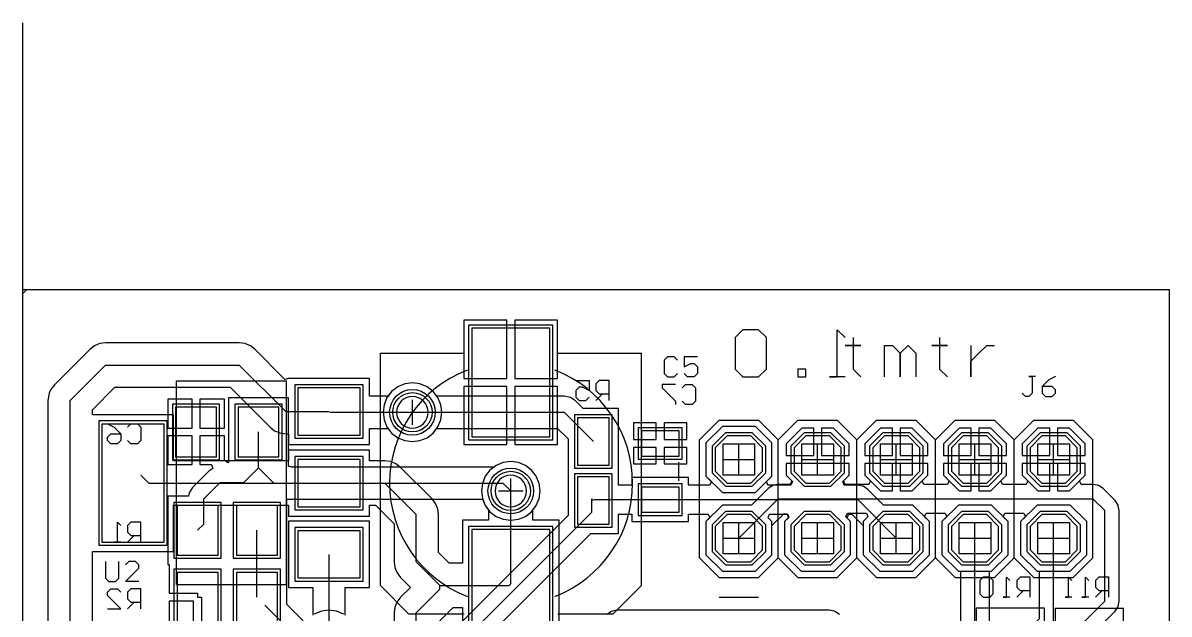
# Model space of a CAD drawing. Extents: x -25.4 to 37.3, y -25.4 to 54.6.
# Drawn here: x 0 to 37, y 35.52 to 54.61 of the extents above; entities that cross this region are included whole.
import ezdxf

# ---------------------------------------------------------------- set-up
doc = ezdxf.new("R2010")
doc.units = 0
doc.layers.get('0').update_dxf_attribs({"linetype": 'CONTINUOUS'})
for name, color, linetype in [('gbl', 5, 'CONTINUOUS'), ('gbo', 1, 'CONTINUOUS'), ('gbs', 6, 'CONTINUOUS'), ('gd1', 1, 'CONTINUOUS'), ('gg1', 1, 'CONTINUOUS'), ('gm1', 6, 'CONTINUOUS'), ('gtl', 1, 'CONTINUOUS'), ('gto', 2, 'CONTINUOUS'), ('gts', 1, 'CONTINUOUS')]:
    doc.layers.add(name, color=color, linetype=linetype)

# ---------------------------------------------------------------- blocks, each defined once
blk = doc.blocks.new('D11')
blk.add_lwpolyline([(-1.003298, -1.904996), (1.003298, -1.904996), (1.003298, 1.904996), (-1.003298, 1.904996)], close=True)
blk = doc.blocks.new('D12')
blk.add_lwpolyline([(-1.003298, -0.761998), (1.003298, -0.761998), (1.003298, 0.761998), (-1.003298, 0.761998)], close=True)
blk = doc.blocks.new('D18')
blk.add_lwpolyline([(-1.257297, -1.752596), (1.257297, -1.752596), (1.257297, 1.752596), (-1.257297, 1.752596)], close=True)
blk = doc.blocks.new('D30')
blk.add_lwpolyline([(0.381, 0.762), (-0.381, 0.762), (-0.762, 0.381), (-0.762, -0.381), (-0.381, -0.762), (0.381, -0.762), (0.762, -0.381), (0.762, 0.381)], close=True)
blk = doc.blocks.new('D31')
blk.add_circle((0, 0), 0.635)
blk = doc.blocks.new('D17')
blk.add_lwpolyline([(-0.660399, -0.800098), (0.660399, -0.800098), (0.660399, 0.800098), (-0.660399, 0.800098)], close=True)
blk = doc.blocks.new('D32')
blk.add_lwpolyline([(-0.609599, -0.406399), (0.609599, -0.406399), (0.609599, 0.406399), (-0.609599, 0.406399)], close=True)
blk = doc.blocks.new('D35')
blk.add_lwpolyline([(-0.507999, -0.761998), (0.507999, -0.761998), (0.507999, 0.761998), (-0.507999, 0.761998)], close=True)
blk = doc.blocks.new('D50')
blk.add_lwpolyline([(-1.104898, -2.006596), (1.104898, -2.006596), (1.104898, 2.006596), (-1.104898, 2.006596)], close=True)
blk = doc.blocks.new('D51')
blk.add_lwpolyline([(-1.104898, -0.863598), (1.104898, -0.863598), (1.104898, 0.863598), (-1.104898, 0.863598)], close=True)
blk = doc.blocks.new('D57')
blk.add_lwpolyline([(-1.358897, -1.854196), (1.358897, -1.854196), (1.358897, 1.854196), (-1.358897, 1.854196)], close=True)
blk = doc.blocks.new('D63')
blk.add_lwpolyline([(0.4318, 0.8636), (-0.4318, 0.8636), (-0.8636, 0.4318), (-0.8636, -0.4318), (-0.4318, -0.8636), (0.4318, -0.8636), (0.8636, -0.4318), (0.8636, 0.4318)], close=True)
blk = doc.blocks.new('D64')
blk.add_circle((0, 0), 0.737)
blk = doc.blocks.new('D56')
blk.add_lwpolyline([(-0.761998, -0.901698), (0.761998, -0.901698), (0.761998, 0.901698), (-0.761998, 0.901698)], close=True)
blk = doc.blocks.new('D65')
blk.add_lwpolyline([(-0.711199, -0.507999), (0.711199, -0.507999), (0.711199, 0.507999), (-0.711199, 0.507999)], close=True)
blk = doc.blocks.new('D68')
blk.add_lwpolyline([(-0.609599, -0.863598), (0.609599, -0.863598), (0.609599, 0.863598), (-0.609599, 0.863598)], close=True)

msp = doc.modelspace()

# ---------------------------------------------------------------- linework, layer by layer
at = {"layer": 'gbl', "color": 5}
for points in [[(37.000074, 0.0898), (36.910274, 0), (0, 0), (0, 46.000092), (18.500037, 46.000092), (37.000074, 46.000092), (37.000074, 0.0898)], [(12.573025, 42.984986), (12.327725, 42.952686), (12.099024, 42.857986), (11.902724, 42.707385), (11.752124, 42.510985), (11.657423, 42.282385), (11.625123, 42.037084), (11.657423, 41.791784), (11.752124, 41.563083), (11.902724, 41.366783), (12.099024, 41.216182), (12.327725, 41.121482), (12.573025, 41.089182), (12.818326, 41.121482), (13.047026, 41.216182), (13.243326, 41.366783), (13.360227, 41.519183), (17.260735, 41.519183), (17.602235, 41.177582), (17.602235, 40.03048), (17.602235, 38.708477), (9.576419, 30.682661)], [(10.372221, 30.15996), (18.337437, 38.125276), (19.227838, 38.125276), (19.227838, 38.751478), (19.659639, 38.751478), (19.659639, 38.506477), (21.488443, 38.506477), (21.488443, 38.751478), (22.126344, 38.751478), (22.174944, 38.634177), (22.047244, 38.506477), (22.047244, 37.439675), (22.580645, 36.906274), (23.647447, 36.906274), (24.180848, 37.439675), (24.180848, 38.506477), (24.053148, 38.634177), (24.101748, 38.751478), (24.666349, 38.751478), (24.714949, 38.634177), (24.587249, 38.506477), (24.587249, 37.439675), (25.12065, 36.906274), (26.187452, 36.906274), (26.720853, 37.439675), (26.720853, 38.506477), (26.603653, 38.623677), (26.649253, 38.737977), (26.759054, 38.748777), (27.127254, 38.380677), (27.127254, 37.439675), (27.660655, 36.906274), (28.727457, 36.906274), (29.260859, 37.439675), (29.260859, 38.506477), (28.727457, 39.039878), (27.786456, 39.039878), (27.279055, 39.547279), (27.127854, 39.648379), (27.098254, 39.654279), (26.949454, 39.683879), (26.514753, 39.683879), (26.466153, 39.80118), (26.670053, 40.00508), (26.670053, 40.386081), (24.638049, 40.386081), (24.638049, 40.00508), (24.84195, 39.80118), (24.79335, 39.683879), (24.050948, 39.683879), (24.002348, 39.80118), (24.180848, 39.97968), (24.180848, 41.046482), (23.647447, 41.579883), (22.580645, 41.579883), (22.047244, 41.046482), (22.047244, 39.97968), (22.225744, 39.80118), (22.177144, 39.683879), (21.488443, 39.683879), (21.488443, 39.92888), (19.659639, 39.92888), (19.659639, 39.683879), (19.227838, 39.683879), (19.227838, 40.03048), (19.227838, 42.164084), (18.080736, 42.164084), (17.841436, 42.403385), (17.673435, 42.515585), (17.475235, 42.555085), (13.360227, 42.555085), (13.243326, 42.707385), (13.047026, 42.857986), (12.818326, 42.952686), (12.573025, 42.984986)], [(8.569217, 42.506985), (6.638813, 42.506985), (6.638813, 40.412581), (6.629413, 40.407381), (6.624313, 40.407581), (6.502413, 40.482181), (6.502413, 41.275083), (5.715011, 41.275083), (5.715011, 40.347981), (6.092412, 40.347981), (6.130912, 40.22098), (5.999812, 40.13338), (5.475711, 39.609279), (5.363511, 39.441279), (5.341711, 39.331979), (4.673609, 39.331979), (4.673609, 37.122174), (4.724409, 37.122174), (4.724409, 36.195072), (5.638811, 36.195072), (5.638811, 36.068072), (5.765812, 36.068072), (5.765812, 35.01397)], [(5.461011, 42.456185), (4.673609, 42.456185), (4.673609, 41.529083), (5.461011, 41.529083), (5.461011, 42.456185)], [(6.502413, 42.456185), (5.715011, 42.456185), (5.715011, 41.529083), (6.502413, 41.529083), (6.502413, 42.456185)], [(9.046018, 35.308571), (8.519217, 35.835372), (8.519217, 37.122174), (8.519217, 39.233178), (14.84013, 39.233178), (14.92713, 39.023078), (15.07773, 38.826778), (15.274031, 38.676177), (15.502731, 38.581477), (15.748031, 38.549177), (15.993332, 38.581477), (16.222032, 38.676177), (16.418333, 38.826778), (16.568933, 39.023078), (16.663633, 39.251779), (16.695933, 39.497079), (16.663633, 39.742379), (16.568933, 39.97108), (16.418333, 40.16738), (16.222032, 40.317981), (15.993332, 40.412681), (15.748031, 40.444981), (15.502731, 40.412681), (15.274031, 40.317981), (15.21023, 40.269081), (8.684517, 40.269081), (8.569217, 40.297181), (8.569217, 42.506985)], [(12.573025, 42.037084), (17.475235, 42.037084)], [(17.475235, 42.037084), (18.415037, 41.097282)], [(20.447041, 41.692483), (19.710439, 41.692483), (19.710439, 41.159082), (20.447041, 41.159082), (20.447041, 41.692483)], [(21.437643, 41.692483), (20.701041, 41.692483), (20.701041, 41.159082), (21.437643, 41.159082), (21.437643, 41.692483)], [(25.527051, 41.529083), (25.14605, 41.529083), (24.638049, 41.021082), (24.638049, 40.640081), (25.527051, 40.640081), (25.527051, 41.529083)], [(26.162052, 41.529083), (25.781052, 41.529083), (25.781052, 40.640081), (26.670053, 40.640081), (26.670053, 41.021082), (26.162052, 41.529083)], [(28.067056, 41.529083), (27.686055, 41.529083), (27.178054, 41.021082), (27.178054, 40.640081), (28.067056, 40.640081), (28.067056, 41.529083)], [(28.702057, 41.529083), (28.321057, 41.529083), (28.321057, 40.640081), (29.210058, 40.640081), (29.210058, 41.021082), (28.702057, 41.529083)], [(30.607061, 41.529083), (30.22606, 41.529083), (29.718059, 41.021082), (29.718059, 40.640081), (30.607061, 40.640081), (30.607061, 41.529083)], [(31.242062, 41.529083), (30.861062, 41.529083), (30.861062, 40.640081), (31.750064, 40.640081), (31.750064, 41.021082), (31.242062, 41.529083)], [(33.147066, 41.529083), (32.766066, 41.529083), (32.258065, 41.021082), (32.258065, 40.640081), (33.147066, 40.640081), (33.147066, 41.529083)], [(33.782068, 41.529083), (33.401067, 41.529083), (33.401067, 40.640081), (34.290069, 40.640081), (34.290069, 41.021082), (33.782068, 41.529083)], [(5.461011, 41.275083), (4.673609, 41.275083), (4.673609, 40.347981), (5.461011, 40.347981), (5.461011, 41.275083)], [(7.604015, 40.24308), (7.604015, 41.402083)], [(20.447041, 40.905082), (19.710439, 40.905082), (19.710439, 40.371681), (20.447041, 40.371681), (20.447041, 40.905082)], [(21.437643, 40.905082), (20.701041, 40.905082), (20.701041, 40.371681), (21.437643, 40.371681), (21.437643, 40.905082)], [(28.067056, 40.386081), (27.178054, 40.386081), (27.178054, 40.00508), (27.686055, 39.497079), (28.067056, 39.497079), (28.067056, 40.386081)], [(29.210058, 40.386081), (28.321057, 40.386081), (28.321057, 39.497079), (28.702057, 39.497079), (29.210058, 40.00508), (29.210058, 40.386081)], [(30.607061, 40.386081), (29.718059, 40.386081), (29.718059, 40.00508), (30.22606, 39.497079), (30.607061, 39.497079), (30.607061, 40.386081)], [(31.750064, 40.386081), (30.861062, 40.386081), (30.861062, 39.497079), (31.242062, 39.497079), (31.750064, 40.00508), (31.750064, 40.386081)], [(33.147066, 40.386081), (32.258065, 40.386081), (32.258065, 40.00508), (32.766066, 39.497079), (33.147066, 39.497079), (33.147066, 40.386081)], [(34.290069, 40.386081), (33.401067, 40.386081), (33.401067, 39.497079), (33.782068, 39.497079), (34.290069, 40.00508), (34.290069, 40.386081)], [(7.128014, 39.76708), (7.604015, 40.24308)], [(7.604015, 40.24308), (8.096016, 39.75108)], [(5.842012, 39.243078), (6.366013, 39.76708)], [(6.366013, 39.76708), (7.128014, 39.76708)], [(8.096016, 39.75108), (15.494031, 39.75108)], [(15.494031, 39.75108), (15.748031, 39.497079)], [(5.842012, 38.430277), (5.842012, 39.243078)], [(18.364037, 39.243078), (18.415037, 39.192078)], [(18.364037, 38.811078), (18.364037, 39.243078)], [(18.440637, 39.217678), (20.574041, 39.217678), (26.949454, 39.217678), (28.194056, 37.973076)], [(31.267463, 39.039878), (30.20066, 39.039878), (29.667259, 38.506477), (29.667259, 37.439675), (30.20066, 36.906274), (31.267463, 36.906274), (31.800864, 37.439675), (31.800864, 38.506477), (31.267463, 39.039878)], [(33.807468, 39.039878), (32.740665, 39.039878), (32.207264, 38.506477), (32.207264, 37.439675), (32.740665, 36.906274), (33.807468, 36.906274), (34.340869, 37.439675), (34.340869, 38.506477), (33.807468, 39.039878)], [(9.90602, 30.353061), (18.364037, 38.811078)], [(5.638811, 38.227076), (5.842012, 38.430277)], [(7.554015, 36.068072), (7.554015, 38.227076)], [(5.511811, 35.941072), (4.724409, 35.941072), (4.724409, 35.01397), (5.511811, 35.01397), (5.511811, 35.941072)], [(7.808016, 35.814072), (8.926018, 34.696069)], [(10.355021, 35.516971), (10.12632, 35.611671), (9.88102, 35.643971), (9.635719, 35.611671), (9.407019, 35.516971)], [(32.981966, 35.21347), (32.981966, 35.712471), (30.772162, 35.712471), (30.772162, 33.782068)], [(35.529571, 35.19827), (35.529571, 35.697271), (33.319767, 35.697271), (33.319767, 35.21347)]]:
    msp.add_lwpolyline(points, dxfattribs=at)
at = {"layer": 'gbo', "color": 1}
for points in [[(0, 0), (0, 54.610109)], [(24.003848, 44.449689), (23.749947, 44.703589), (23.242146, 44.703589), (22.988146, 44.449689), (22.988146, 43.433987), (23.242146, 43.180086), (23.749947, 43.180086), (24.003848, 43.433987), (24.003848, 44.449689)], [(26.543053, 43.180086), (26.035252, 43.180086), (26.289153, 43.180086), (26.289153, 44.703589), (26.543053, 44.449689)], [(25.273451, 43.180086), (25.273451, 43.433987), (25.01955, 43.433987), (25.01955, 43.180086), (25.273451, 43.180086)], [(17.843836, 43.065586), (18.275537, 43.065586), (18.275537, 42.741785), (18.059736, 42.849786), (17.951836, 42.849786), (17.843836, 42.741785), (17.843836, 42.525985), (17.951836, 42.418085), (18.167636, 42.418085), (18.275537, 42.525985)], [(18.923038, 42.418085), (18.923038, 43.065586), (18.599337, 43.065586), (18.491337, 42.957686), (18.491337, 42.741785), (18.599337, 42.633885), (18.923038, 42.633885)], [(21.069542, 42.938586), (20.637841, 42.938586), (20.637841, 42.830686), (21.069542, 42.398985), (21.069542, 42.291085)], [(21.285343, 42.830686), (21.393243, 42.938586), (21.609143, 42.938586), (21.717043, 42.830686), (21.717043, 42.398985), (21.609143, 42.291085), (21.393243, 42.291085), (21.285343, 42.398985)], [(18.707237, 42.633885), (18.491337, 42.418085)], [(2.730805, 41.668583), (2.946706, 41.560683), (3.162506, 41.344783), (3.162506, 41.128982), (3.054606, 41.021082), (2.838806, 41.021082), (2.730805, 41.128982), (2.730805, 41.236882), (2.838806, 41.344783), (3.162506, 41.344783)], [(3.378307, 41.560683), (3.486207, 41.668583), (3.702107, 41.668583), (3.810008, 41.560683), (3.810008, 41.128982), (3.702107, 41.021082), (3.486207, 41.021082), (3.378307, 41.128982)], [(19.96444, 39.82728), (19.96444, 40.432081)], [(21.174042, 39.82728), (21.174042, 40.432081)], [(3.162506, 37.846076), (2.946706, 37.846076), (3.054606, 37.846076), (3.054606, 38.493577), (3.162506, 38.385677)], [(3.810008, 37.846076), (3.810008, 38.493577), (3.486207, 38.493577), (3.378307, 38.385677), (3.378307, 38.169876), (3.486207, 38.061876), (3.810008, 38.061876)], [(3.594207, 38.061876), (3.378307, 37.846076)], [(31.324963, 36.607673), (31.217062, 36.715573), (31.001262, 36.715573), (30.893362, 36.607673), (30.893362, 36.175972), (31.001262, 36.068072), (31.217062, 36.068072), (31.324963, 36.175972), (31.324963, 36.607673)], [(31.864564, 36.068072), (31.648763, 36.068072), (31.756664, 36.068072), (31.756664, 36.715573), (31.864564, 36.607673)], [(32.512065, 36.068072), (32.512065, 36.715573), (32.188364, 36.715573), (32.080364, 36.607673), (32.080364, 36.391873), (32.188364, 36.283873), (32.512065, 36.283873)], [(33.864968, 36.068072), (33.649167, 36.068072), (33.757068, 36.068072), (33.757068, 36.715573), (33.864968, 36.607673)], [(34.404569, 36.068072), (34.188768, 36.068072), (34.296669, 36.068072), (34.296669, 36.715573), (34.404569, 36.607673)], [(35.05207, 36.068072), (35.05207, 36.715573), (34.728269, 36.715573), (34.620369, 36.607673), (34.620369, 36.391873), (34.728269, 36.283873), (35.05207, 36.283873)], [(2.730805, 35.687071), (3.162506, 35.687071), (2.730805, 36.118772), (2.730805, 36.226672), (2.838806, 36.334573), (3.054606, 36.334573), (3.162506, 36.226672)], [(3.810008, 35.687071), (3.810008, 36.334573), (3.486207, 36.334573), (3.378307, 36.226672), (3.378307, 36.010772), (3.486207, 35.902872), (3.810008, 35.902872)], [(32.296265, 36.283873), (32.080364, 36.068072)], [(34.83627, 36.283873), (34.620369, 36.068072)], [(3.594207, 35.902872), (3.378307, 35.687071)]]:
    msp.add_lwpolyline(points, dxfattribs=at)
at = {"layer": 'gbs', "color": 6}
msp.add_lwpolyline([(0, 0), (0, 54.610109)], dxfattribs=at)
at = {"layer": 'gd1', "color": 1}
for points in [[(0, 0), (0, 54.610109)], [(22.606045, 40.00508), (22.606045, 41.021082), (23.622047, 41.021082), (23.622047, 40.00508), (22.606045, 40.00508)], [(25.14605, 40.00508), (25.14605, 41.021082), (26.162052, 41.021082), (26.162052, 40.00508), (25.14605, 40.00508)], [(27.686055, 40.00508), (27.686055, 41.021082), (28.702057, 41.021082), (28.702057, 40.00508), (27.686055, 40.00508)], [(30.22606, 40.00508), (30.22606, 41.021082), (31.242062, 41.021082), (31.242062, 40.00508), (30.22606, 40.00508)], [(32.766066, 40.00508), (32.766066, 41.021082), (33.782068, 41.021082), (33.782068, 40.00508), (32.766066, 40.00508)], [(22.606045, 37.465075), (22.606045, 38.481077), (23.622047, 38.481077), (23.622047, 37.465075), (22.606045, 37.465075)], [(25.14605, 37.465075), (25.14605, 38.481077), (26.162052, 38.481077), (26.162052, 37.465075), (25.14605, 37.465075)], [(27.686055, 37.465075), (27.686055, 38.481077), (28.702057, 38.481077), (28.702057, 37.465075), (27.686055, 37.465075)], [(30.22606, 37.465075), (30.22606, 38.481077), (31.242062, 38.481077), (31.242062, 37.465075), (30.22606, 37.465075)], [(32.766066, 37.465075), (32.766066, 38.481077), (33.782068, 38.481077), (33.782068, 37.465075), (32.766066, 37.465075)]]:
    msp.add_lwpolyline(points, dxfattribs=at)
for points in [[(13.081026, 42.037084), (13.081026, 42.037084), (13.081026, 42.037084, 1), (12.065024, 42.037084), (12.065024, 42.037084), (12.065024, 42.037084, 1), (13.081026, 42.037084), (13.081026, 42.037084)], [(16.256033, 39.497079), (16.256033, 39.497079), (16.256033, 39.497079, 1), (15.24003, 39.497079), (15.24003, 39.497079), (15.24003, 39.497079, 1), (16.256033, 39.497079), (16.256033, 39.497079)]]:
    msp.add_lwpolyline(points, format="xyb", dxfattribs=at)
at = {"layer": 'gg1', "color": 1}
for points in [[(0, 0), (0, 54.610109)], [(12.573025, 41.637083), (12.573025, 42.437085)], [(12.173024, 42.037084), (12.973026, 42.037084)], [(23.114046, 40.00508), (23.114046, 41.021082)], [(25.654051, 40.00508), (25.654051, 41.021082)], [(28.194056, 40.00508), (28.194056, 41.021082)], [(30.734061, 40.00508), (30.734061, 41.021082)], [(33.274067, 40.00508), (33.274067, 41.021082)], [(22.606045, 40.513081), (23.622047, 40.513081)], [(25.14605, 40.513081), (26.162052, 40.513081)], [(27.686055, 40.513081), (28.702057, 40.513081)], [(30.22606, 40.513081), (31.242062, 40.513081)], [(32.766066, 40.513081), (33.782068, 40.513081)], [(15.748031, 39.097078), (15.748031, 39.89708)], [(15.348031, 39.497079), (16.148032, 39.497079)], [(23.114046, 37.465075), (23.114046, 38.481077)], [(25.654051, 37.465075), (25.654051, 38.481077)], [(28.194056, 37.465075), (28.194056, 38.481077)], [(30.734061, 37.465075), (30.734061, 38.481077)], [(33.274067, 37.465075), (33.274067, 38.481077)], [(22.606045, 37.973076), (23.622047, 37.973076)], [(25.14605, 37.973076), (26.162052, 37.973076)], [(27.686055, 37.973076), (28.702057, 37.973076)], [(30.22606, 37.973076), (31.242062, 37.973076)], [(32.766066, 37.973076), (33.782068, 37.973076)]]:
    msp.add_lwpolyline(points, dxfattribs=at)
at = {"layer": 'gm1', "color": 6}
for points in [[(0, 0), (0, 54.610109)], [(0, -25.400051), (0, 54.610109)]]:
    msp.add_lwpolyline(points, dxfattribs=at)
at = {"layer": 'gtl', "color": 1}
for points in [[(37.000074, 0), (37.000074, 0), (0, 0), (0, 45.873092), (0.127, 46.000092), (37.000074, 46.000092), (37.000074, 0)], [(15.621031, 45.00769), (14.236728, 45.00769), (14.236728, 43.128086), (15.621031, 43.128086), (15.621031, 45.00769)], [(17.259335, 45.00769), (15.875032, 45.00769), (15.875032, 43.128086), (17.259335, 43.128086), (17.259335, 45.00769)], [(6.985014, 44.278389), (2.667005, 44.278389), (2.481305, 44.253989), (2.430705, 44.232988), (2.308305, 44.182288), (2.159804, 44.068288), (1.016802, 42.925286), (0.902802, 42.776786), (0.852102, 42.654385), (0.831102, 42.603785), (0.806702, 42.418085), (0.806702, 32.677165)], [(17.310135, 34.442469), (17.310135, 38.557277), (16.465333, 38.557277), (16.465333, 38.888178), (16.568933, 39.023078), (16.663633, 39.251779), (16.695933, 39.497079), (16.663633, 39.742379), (16.568933, 39.97108), (16.418333, 40.16738), (16.222032, 40.317981), (15.993332, 40.412681), (15.748031, 40.444981), (15.502731, 40.412681), (15.274031, 40.317981), (15.07773, 40.16738), (14.92713, 39.97108), (14.83243, 39.742379), (14.80013, 39.497079), (14.83243, 39.251779), (14.92713, 39.023078), (15.03073, 38.888178), (15.03073, 38.557277), (14.185928, 38.557277), (14.185928, 37.166374), (13.759128, 37.166374), (13.417327, 37.508175), (13.417327, 38.735077), (13.392927, 38.920778), (13.321227, 39.093778), (13.207226, 39.242278), (12.191224, 40.258281), (12.042724, 40.372281), (11.920324, 40.422981), (11.869724, 40.443981), (11.684023, 40.468381), (11.189122, 40.468381), (11.189122, 40.817882), (8.572917, 40.817882), (8.572917, 40.468381), (4.86411, 40.468381), (4.86411, 41.960884), (2.247904, 41.960884), (2.241304, 42.085184), (2.241304, 42.120984), (2.964106, 42.843786), (6.687913, 42.843786), (7.976416, 41.555283), (8.124916, 41.441283), (8.247316, 41.390583), (8.297917, 41.369583), (8.483617, 41.345183), (8.572917, 41.345183), (8.572917, 40.995682), (11.189122, 40.995682), (11.189122, 41.519183), (11.785824, 41.519183), (11.902724, 41.366783), (12.099024, 41.216182), (12.327725, 41.121482), (12.573025, 41.089182), (12.818326, 41.121482), (13.047026, 41.216182), (13.243326, 41.366783), (13.393927, 41.563083), (13.488627, 41.791784), (13.520927, 42.037084), (13.488627, 42.282385), (13.393927, 42.510985), (13.243326, 42.707385), (13.047026, 42.857986), (12.818326, 42.952686), (12.573025, 42.984986), (12.327725, 42.952686), (12.099024, 42.857986), (11.902724, 42.707385), (11.785824, 42.555085), (11.189122, 42.555085), (11.189122, 43.129286), (8.572917, 43.129286), (8.572917, 43.129286), (8.572917, 43.129286), (8.458917, 43.101686), (7.492215, 44.068288), (7.343715, 44.182288), (7.221314, 44.232988), (7.170714, 44.253989), (6.985014, 44.278389)], [(1.524003, 42.418085), (2.667005, 43.561087), (6.985014, 43.561087), (8.483617, 42.062484), (9.88102, 42.062484)], [(15.621031, 42.874086), (14.236728, 42.874086), (14.236728, 40.994482), (15.621031, 40.994482), (15.621031, 42.874086)], [(17.259335, 42.874086), (15.875032, 42.874086), (15.875032, 40.994482), (17.259335, 40.994482), (17.259335, 42.874086)], [(1.524003, 25.01905), (1.524003, 42.418085)], [(9.90642, 42.037084), (12.573025, 42.037084)], [(23.647447, 41.579883), (22.580645, 41.579883), (22.047244, 41.046482), (22.047244, 39.97968), (22.580645, 39.446279), (23.647447, 39.446279), (24.180848, 39.97968), (24.180848, 41.046482), (23.647447, 41.579883)], [(25.527051, 41.529083), (25.14605, 41.529083), (24.638049, 41.021082), (24.638049, 40.640081), (25.527051, 40.640081), (25.527051, 41.529083)], [(26.162052, 41.529083), (25.781052, 41.529083), (25.781052, 40.640081), (26.670053, 40.640081), (26.670053, 41.021082), (26.162052, 41.529083)], [(28.067056, 41.529083), (27.686055, 41.529083), (27.178054, 41.021082), (27.178054, 40.640081), (28.067056, 40.640081), (28.067056, 41.529083)], [(28.702057, 41.529083), (28.321057, 41.529083), (28.321057, 40.640081), (29.210058, 40.640081), (29.210058, 41.021082), (28.702057, 41.529083)], [(30.607061, 41.529083), (30.22606, 41.529083), (29.718059, 41.021082), (29.718059, 40.640081), (30.607061, 40.640081), (30.607061, 41.529083)], [(31.242062, 41.529083), (30.861062, 41.529083), (30.861062, 40.640081), (31.750064, 40.640081), (31.750064, 41.021082), (31.242062, 41.529083)], [(33.147066, 41.529083), (32.766066, 41.529083), (32.258065, 41.021082), (32.258065, 40.640081), (33.147066, 40.640081), (33.147066, 41.529083)], [(33.782068, 41.529083), (33.401067, 41.529083), (33.401067, 40.640081), (34.290069, 40.640081), (34.290069, 41.021082), (33.782068, 41.529083)], [(30.438261, 30.794962), (35.254671, 35.611471), (35.322171, 35.712471), (35.355771, 35.762672), (35.391271, 35.941072), (35.391271, 38.862078), (35.361671, 39.010878), (35.355771, 39.040478), (35.254671, 39.191678), (34.87367, 39.572679), (34.722469, 39.673779), (34.692869, 39.679679), (34.544069, 39.709279), (34.160168, 39.709279), (34.111568, 39.82658), (34.290069, 40.00508), (34.290069, 40.386081), (32.258065, 40.386081), (32.258065, 40.00508), (32.436565, 39.82658), (32.387965, 39.709279), (31.620163, 39.709279), (31.571563, 39.82658), (31.750064, 40.00508), (31.750064, 40.386081), (29.718059, 40.386081), (29.718059, 40.00508), (29.89656, 39.82658), (29.84796, 39.709279), (29.080158, 39.709279), (29.031558, 39.82658), (29.210058, 40.00508), (29.210058, 40.386081), (27.178054, 40.386081), (27.178054, 40.00508), (27.356555, 39.82658), (27.307955, 39.709279), (26.540153, 39.709279), (26.491553, 39.82658), (26.670053, 40.00508), (26.670053, 40.386081), (24.638049, 40.386081), (24.638049, 40.00508), (24.81655, 39.82658), (24.76795, 39.709279), (24.384049, 39.709279), (24.235248, 39.679679), (24.205648, 39.673779), (24.054448, 39.572679), (23.521647, 39.039878), (22.580645, 39.039878), (22.047244, 38.506477), (22.047244, 37.439675), (22.580645, 36.906274), (23.647447, 36.906274), (24.180848, 37.439675), (24.180848, 38.380677), (24.574449, 38.774178), (24.684249, 38.763378), (24.729749, 38.648977), (24.587249, 38.506477), (24.587249, 37.439675), (25.12065, 36.906274), (26.187452, 36.906274), (26.720853, 37.439675), (26.720853, 38.506477), (26.567753, 38.659577), (26.616353, 38.776878), (27.231754, 38.776878), (27.280355, 38.659577), (27.127254, 38.506477), (27.127254, 37.439675), (27.660655, 36.906274), (28.727457, 36.906274), (29.260859, 37.439675), (29.260859, 38.506477), (29.107758, 38.659577), (29.156358, 38.776878), (29.77176, 38.776878), (29.82036, 38.659577), (29.667259, 38.506477), (29.667259, 37.439675), (30.20066, 36.906274), (30.267861, 36.906274), (30.267861, 33.721167)], [(3.810008, 40.00508), (4.064008, 39.75108)], [(4.064008, 39.75108), (11.684023, 39.75108), (12.700025, 38.735077)], [(15.748031, 36.499873), (15.748031, 39.497079)], [(23.114046, 37.973076), (24.384049, 39.243078)], [(24.384049, 39.243078), (34.544069, 39.243078)], [(34.544069, 39.243078), (34.92507, 38.862078)], [(2.241304, 32.677165), (2.241304, 37.416975), (2.247904, 37.541275), (4.86411, 37.541275), (4.86411, 39.033778), (8.572917, 39.033778), (8.572917, 38.684277), (11.189122, 38.684277), (11.189122, 39.033778), (11.386923, 39.033778), (11.982724, 38.437977)], [(34.92507, 35.941072), (34.92507, 38.862078)], [(11.189122, 38.517877), (8.572917, 38.517877), (8.572917, 36.384273), (9.363119, 36.384273), (9.363119, 35.483271)], [(10.398921, 35.483271), (10.398921, 36.384273), (11.189122, 36.384273), (11.189122, 38.517877)], [(12.700025, 37.211074), (12.700025, 38.735077)], [(32.360365, 38.659577), (32.207264, 38.506477), (32.207264, 37.439675), (32.740665, 36.906274), (32.807866, 36.906274), (32.807866, 35.372171), (31.317563, 33.881768), (31.200262, 33.930368), (31.200262, 36.906274), (31.267463, 36.906274), (31.800864, 37.439675), (31.800864, 38.506477), (31.647763, 38.659577), (31.696363, 38.776878), (32.311765, 38.776878), (32.360365, 38.659577)], [(11.982724, 38.437977), (11.982724, 37.211074), (12.007124, 37.025374), (12.028124, 36.974774), (12.078824, 36.852374), (12.192824, 36.703873), (12.511025, 36.385573), (12.192824, 36.067272), (12.078824, 35.918772), (12.028124, 35.796372), (12.007124, 35.745771), (11.982724, 35.560071), (11.982724, 29.337059)], [(30.734061, 33.528067), (30.734061, 37.973076)], [(33.274067, 35.17907), (33.274067, 37.973076)], [(9.88102, 34.696069), (9.88102, 37.451075)], [(12.700025, 37.211074), (13.462027, 36.449073), (15.697231, 36.449073), (15.748031, 36.499873)], [(12.700025, 35.560071), (13.462027, 36.322073)], [(13.462027, 36.322073), (13.462027, 36.449073)], [(29.97206, 30.988062), (34.92507, 35.941072)], [(12.700025, 29.337059), (12.700025, 35.560071)], [(13.417327, 35.262971), (13.886128, 35.731771), (14.185928, 35.731771), (14.185928, 34.442469)], [(26.364653, 35.508671), (26.213452, 35.609771), (26.183852, 35.615671), (26.035052, 35.645271), (19.177038, 35.645271), (18.998638, 35.609771), (18.847438, 35.508671)]]:
    msp.add_lwpolyline(points, dxfattribs=at)
at = {"layer": 'gto', "color": 2}
for points in [[(26.796954, 44.449689), (26.796954, 44.195788), (26.543053, 44.195788), (27.050854, 44.195788), (26.796954, 44.195788), (26.796954, 43.433987), (27.050854, 43.180086)], [(29.590059, 44.449689), (29.590059, 44.195788), (29.336159, 44.195788), (29.84396, 44.195788), (29.590059, 44.195788), (29.590059, 43.433987), (29.84396, 43.180086)], [(27.812656, 43.180086), (27.812656, 44.195788), (28.066556, 44.195788), (28.320457, 43.941788), (28.320457, 43.180086), (28.320457, 43.941788), (28.574357, 44.195788), (28.828358, 43.941788), (28.828358, 43.180086)], [(30.605761, 44.195788), (30.605761, 43.180086), (30.605761, 43.687887), (30.859662, 43.941788), (31.113562, 44.195788), (31.367463, 44.195788)], [(11.548023, 36.449073), (11.548023, 43.951088), (14.248028, 43.951088)], [(17.272035, 43.951088), (19.96444, 43.951088)], [(19.96444, 36.449073), (19.96444, 43.951088)], [(21.132742, 43.719687), (21.024742, 43.827588), (20.808942, 43.827588), (20.701041, 43.719687), (20.701041, 43.287987), (20.808942, 43.180086), (21.024742, 43.180086), (21.132742, 43.287987)], [(21.780144, 43.827588), (21.348543, 43.827588), (21.348543, 43.503787), (21.564343, 43.611787), (21.672243, 43.611787), (21.780144, 43.503787), (21.780144, 43.287987), (21.672243, 43.180086), (21.456443, 43.180086), (21.348543, 43.287987)], [(4.95301, 36.474073), (4.95301, 43.053086)], [(4.95301, 36.474073), (8.509017, 36.474073), (8.509017, 43.053086)], [(4.95301, 43.053086), (8.509017, 43.053086)], [(32.689765, 43.192586), (32.473865, 43.192586), (32.581765, 43.192586), (32.581765, 42.652985), (32.473865, 42.545085), (32.365965, 42.545085), (32.258065, 42.652985)], [(33.337267, 43.192586), (33.121366, 43.084686), (32.905566, 42.868886), (32.905566, 42.652985), (33.013466, 42.545085), (33.229266, 42.545085), (33.337267, 42.652985), (33.337267, 42.760886), (33.229266, 42.868886), (32.905566, 42.868886)], [(21.844044, 41.148082), (22.479045, 41.783084)], [(22.479045, 41.783084), (23.749047, 41.783084)], [(23.749047, 41.783084), (24.384049, 41.148082)], [(24.384049, 41.148082), (25.01905, 41.783084)], [(25.01905, 41.783084), (26.289053, 41.783084)], [(26.289053, 41.783084), (26.924054, 41.148082)], [(26.924054, 41.148082), (27.559055, 41.783084)], [(27.559055, 41.783084), (28.829058, 41.783084)], [(28.829058, 41.783084), (29.464059, 41.148082)], [(29.464059, 41.148082), (30.09906, 41.783084)], [(30.09906, 41.783084), (31.369063, 41.783084)], [(31.369063, 41.783084), (32.004064, 41.148082)], [(32.004064, 41.148082), (32.639065, 41.783084)], [(32.639065, 41.783084), (33.909068, 41.783084)], [(33.909068, 41.783084), (34.544069, 41.148082)], [(21.844044, 37.338075), (21.844044, 41.148082)], [(24.384049, 37.338075), (24.384049, 41.148082)], [(26.924054, 37.338075), (26.924054, 41.148082)], [(29.464059, 37.338075), (29.464059, 41.148082)], [(32.004064, 37.338075), (32.004064, 41.148082)], [(34.544069, 37.338075), (34.544069, 41.148082)], [(2.667005, 37.223574), (2.667005, 36.683973), (2.774906, 36.576073), (2.990806, 36.576073), (3.098706, 36.683973), (3.098706, 37.223574)], [(3.746207, 36.576073), (3.314507, 36.576073), (3.746207, 37.007774), (3.746207, 37.115674), (3.638207, 37.223574), (3.422407, 37.223574), (3.314507, 37.115674)], [(21.844044, 37.338075), (22.479045, 36.703073)], [(23.749047, 36.703073), (24.384049, 37.338075)], [(24.384049, 37.338075), (25.01905, 36.703073)], [(26.289053, 36.703073), (26.924054, 37.338075)], [(26.924054, 37.338075), (27.559055, 36.703073)], [(28.829058, 36.703073), (29.464059, 37.338075)], [(29.464059, 37.338075), (30.09906, 36.703073)], [(31.369063, 36.703073), (32.004064, 37.338075)], [(32.004064, 37.338075), (32.639065, 36.703073)], [(33.909068, 36.703073), (34.544069, 37.338075)], [(22.479045, 36.703073), (23.749047, 36.703073)], [(25.01905, 36.703073), (26.289053, 36.703073)], [(27.559055, 36.703073), (28.829058, 36.703073)], [(30.09906, 36.703073), (31.369063, 36.703073)], [(32.639065, 36.703073), (33.909068, 36.703073)], [(11.548023, 36.449073), (12.448025, 35.534671)], [(19.050038, 35.534671), (19.96444, 36.449073)], [(22.479045, 36.068072), (23.749047, 36.068072)], [(12.448025, 35.534671), (14.248028, 35.534671)], [(17.272035, 35.534671), (19.050038, 35.534671)]]:
    msp.add_lwpolyline(points, dxfattribs=at)
for points in [[(14.348029, 43.401087), (14.348029, 43.401087), (14.348029, 43.401087, 0.687468), (14.348029, 36.093472), (14.348029, 36.093472)], [(17.170434, 36.093472), (17.170434, 36.093472), (17.170434, 36.093472, 0.687468), (17.170434, 43.401087), (17.170434, 43.401087)]]:
    msp.add_lwpolyline(points, format="xyb", dxfattribs=at)
at = {"layer": 'gts', "color": 1}
msp.add_lwpolyline([(0, 0), (0, 54.610109)], dxfattribs=at)

# ---------------------------------------------------------------- block references
at = {"layer": 'gbl'}
for name, p in [('D31', (12.573025, 42.037084)), ('D17', (5.588011, 41.402083)), ('D17', (7.604015, 41.402083)), ('D35', (18.415037, 41.097282)), ('D32', (20.574041, 41.032082)), ('D30', (23.114046, 40.513081)), ('D30', (25.654051, 40.513081)), ('D30', (28.194056, 40.513081)), ('D30', (30.734061, 40.513081)), ('D30', (33.274067, 40.513081)), ('D31', (15.748031, 39.497079)), ('D35', (18.415037, 39.192078)), ('D32', (20.574041, 39.217678)), ('D17', (5.638811, 38.227076)), ('D17', (7.554015, 38.227076)), ('D30', (23.114046, 37.973076)), ('D30', (25.654051, 37.973076)), ('D30', (28.194056, 37.973076)), ('D30', (30.734061, 37.973076)), ('D30', (33.274067, 37.973076)), ('D17', (5.638811, 36.068072)), ('D17', (7.554015, 36.068072))]:
    msp.add_blockref(name, p, dxfattribs=at)
at = {"layer": 'gbs'}
for name, p in [('D64', (12.573025, 42.037084)), ('D56', (5.588011, 41.402083)), ('D56', (7.604015, 41.402083)), ('D68', (18.415037, 41.097282)), ('D65', (20.574041, 41.032082)), ('D63', (23.114046, 40.513081)), ('D63', (25.654051, 40.513081)), ('D63', (28.194056, 40.513081)), ('D63', (30.734061, 40.513081)), ('D63', (33.274067, 40.513081)), ('D64', (15.748031, 39.497079)), ('D68', (18.415037, 39.192078)), ('D65', (20.574041, 39.217678)), ('D56', (5.638811, 38.227076)), ('D56', (7.554015, 38.227076)), ('D63', (23.114046, 37.973076)), ('D63', (25.654051, 37.973076)), ('D63', (28.194056, 37.973076)), ('D63', (30.734061, 37.973076)), ('D63', (33.274067, 37.973076)), ('D56', (5.638811, 36.068072)), ('D56', (7.554015, 36.068072))]:
    msp.add_blockref(name, p, dxfattribs=at)
at = {"layer": 'gtl'}
for name, p in [('D18', (15.748031, 43.001086)), ('D12', (9.88102, 42.062484)), ('D31', (12.573025, 42.037084)), ('D11', (3.556007, 39.75108)), ('D30', (23.114046, 40.513081)), ('D30', (25.654051, 40.513081)), ('D30', (28.194056, 40.513081)), ('D30', (30.734061, 40.513081)), ('D30', (33.274067, 40.513081)), ('D12', (9.88102, 39.75108)), ('D31', (15.748031, 39.497079)), ('D30', (23.114046, 37.973076)), ('D30', (25.654051, 37.973076)), ('D30', (28.194056, 37.973076)), ('D30', (30.734061, 37.973076)), ('D30', (33.274067, 37.973076)), ('D12', (9.88102, 37.451075)), ('D18', (15.748031, 36.499873))]:
    msp.add_blockref(name, p, dxfattribs=at)
at = {"layer": 'gts'}
for name, p in [('D57', (15.748031, 43.001086)), ('D51', (9.88102, 42.062484)), ('D64', (12.573025, 42.037084)), ('D50', (3.556007, 39.75108)), ('D63', (23.114046, 40.513081)), ('D63', (25.654051, 40.513081)), ('D63', (28.194056, 40.513081)), ('D63', (30.734061, 40.513081)), ('D63', (33.274067, 40.513081)), ('D51', (9.88102, 39.75108)), ('D64', (15.748031, 39.497079)), ('D63', (23.114046, 37.973076)), ('D63', (25.654051, 37.973076)), ('D63', (28.194056, 37.973076)), ('D63', (30.734061, 37.973076)), ('D63', (33.274067, 37.973076)), ('D51', (9.88102, 37.451075)), ('D57', (15.748031, 36.499873))]:
    msp.add_blockref(name, p, dxfattribs=at)

doc.saveas('drawing.dxf')
